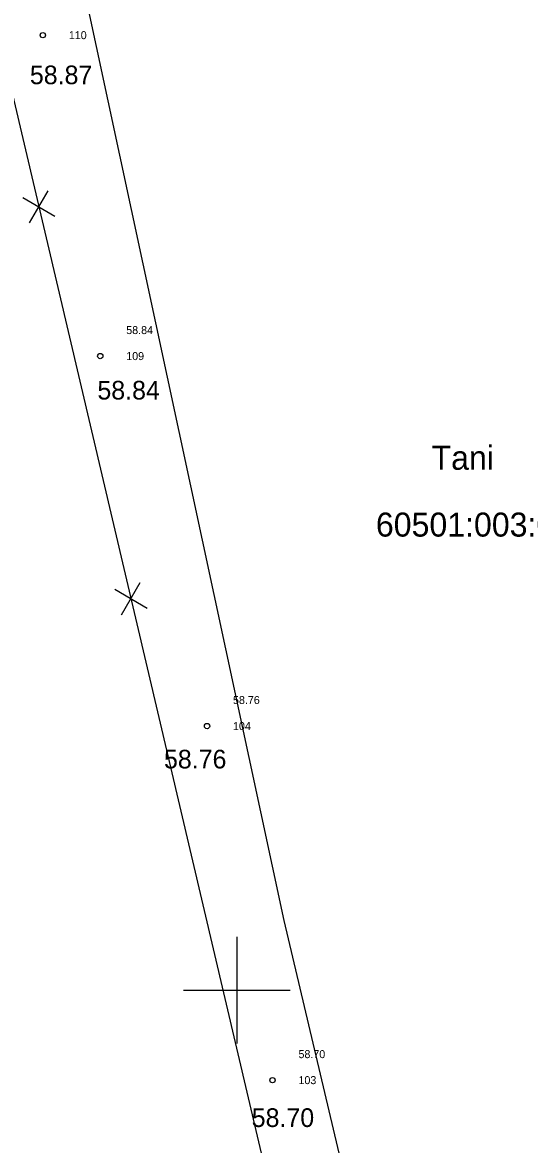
# Model space of a CAD drawing. Extents: x 634609 to 637471, y 6465348 to 6468020.
# Drawn here: x 635041.95 to 635060.98, y 6466844.21 to 6466886.28 of the extents above; entities that cross this region are included whole.
import ezdxf

# ---------------------------------------------------------------- set-up
doc = ezdxf.new("R2010")
doc.units = 0
for name, color, linetype in [('KORGUS-EH2000', 7, 'Continuous'), ('MOOTKORG-EH2000', 7, 'Continuous'), ('MOOTMPUNKT', 7, 'Continuous'), ('MOOTNR', 7, 'Continuous'), ('MOOTPIIR', 7, 'Continuous'), ('PIIR', 7, 'Continuous'), ('SITRASS', 7, 'Continuous'), ('VORK', 7, 'Continuous')]:
    doc.layers.add(name, color=color, linetype=linetype)

msp = doc.modelspace()

# ---------------------------------------------------------------- linework, layer by layer
at = {"layer": 'KORGUS-EH2000'}
for centre in [(635042.72, 6466885.803), (635044.873, 6466873.771), (635048.879, 6466859.901), (635051.335, 6466846.626)]:
    msp.add_circle(centre, 0.1, dxfattribs=at)
at = {"layer": 'MOOTMPUNKT'}
for centre in [(635042.72, 6466885.803), (635044.873, 6466873.771), (635048.879, 6466859.901), (635051.335, 6466846.626)]:
    msp.add_circle(centre, 0.1, dxfattribs=at)
at = {"layer": 'MOOTPIIR'}
msp.add_lwpolyline([(635061.162, 6466797.732), (635060.415, 6466799.519), (635059.69, 6466802.949), (635056.712, 6466815.08), (635059.126, 6466821.537), (635051.774, 6466852.615), (635041.666, 6466899.649)], dxfattribs=at)
at = {"layer": 'SITRASS'}
for p, q in [((635042.217, 6466878.761), (635042.921, 6466879.972)), ((635041.964, 6466879.718), (635043.174, 6466879.015)), ((635045.671, 6466864.073), (635046.375, 6466865.283)), ((635045.418, 6466865.03), (635046.628, 6466864.326))]:
    msp.add_line(p, q, dxfattribs=at)
msp.add_lwpolyline([(635029.039, 6466936.901), (635052.901, 6466835.434), (635065.673, 6466780.429)], dxfattribs=at)
at = {"layer": 'VORK'}
for p, q in [((635050, 6466852), (635050, 6466848)), ((635048, 6466850), (635052, 6466850))]:
    msp.add_line(p, q, dxfattribs=at)

# ---------------------------------------------------------------- texts
at = {"layer": 'KORGUS-EH2000'}
for s, p in [('58.87', (635042.233, 6466883.964)), ('58.84', (635044.766, 6466872.143)), ('58.76', (635047.264, 6466858.312)), ('58.70', (635050.556, 6466844.87))]:
    msp.add_text(s, height=0.7, dxfattribs=at).set_placement(p)
at = {"layer": 'MOOTKORG-EH2000'}
for s, p in [('58.84', (635045.848, 6466874.596)), ('58.76', (635049.854, 6466860.726)), ('58.70', (635052.31, 6466847.451))]:
    msp.add_text(s, height=0.3, dxfattribs=at).set_placement(p)
at = {"layer": 'MOOTNR'}
for s, p in [('110', (635043.695, 6466885.653)), ('109', (635045.848, 6466873.621)), ('104', (635049.854, 6466859.751)), ('103', (635052.31, 6466846.476))]:
    msp.add_text(s, height=0.3, dxfattribs=at).set_placement(p)
at = {"layer": 'PIIR'}
for s, p in [('Tani', (635057.302, 6466869.51)), ('60501:003:0099', (635055.214, 6466867.004))]:
    msp.add_text(s, height=0.9, rotation=360, dxfattribs=at).set_placement(p)

doc.saveas('drawing.dxf')
